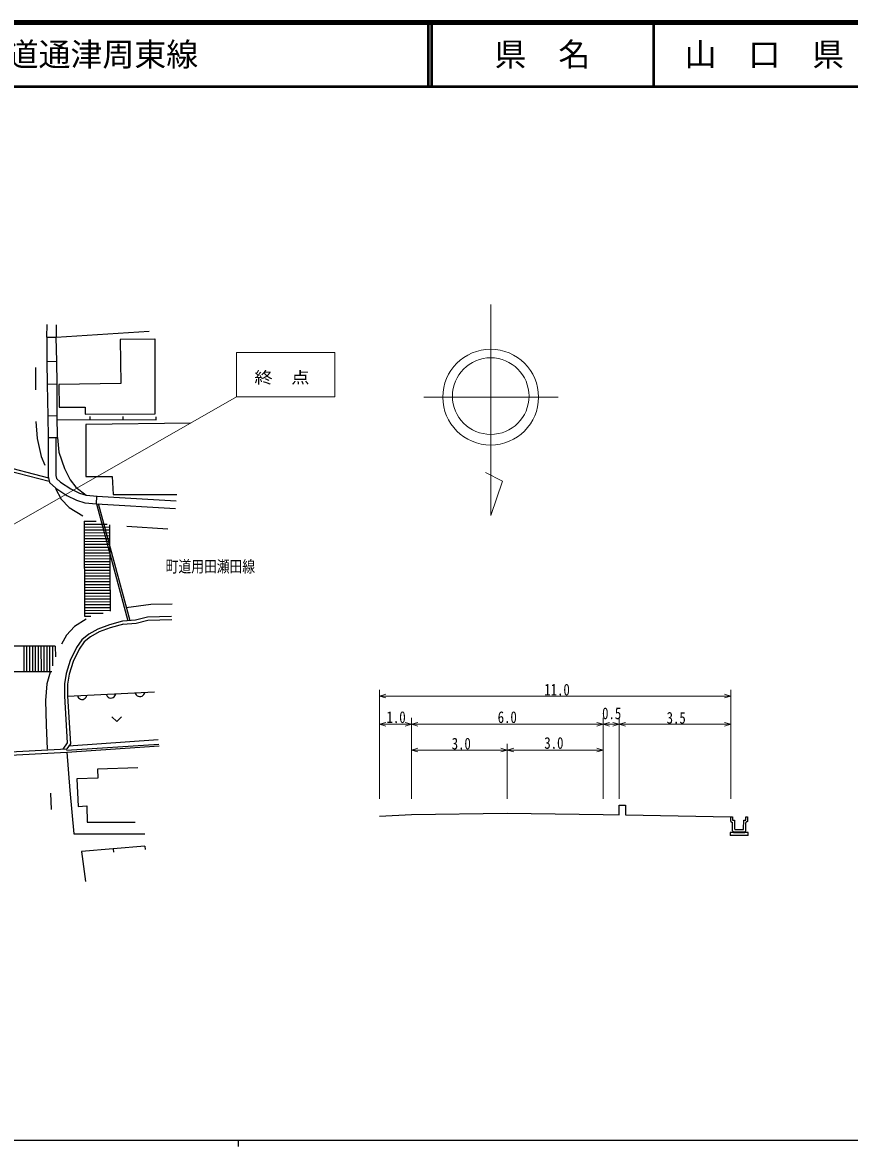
# Model space of a CAD drawing. Units: millimetres, scale not verified, with parts at other scales. Extents: x 40000 to 680000, y 20000 to 380000.
# Drawn here: x 234219 to 363711, y 204000 to 380000 of the extents above; entities that cross this region are included whole.
import ezdxf
from ezdxf.enums import TextEntityAlignment as Align

# ---------------------------------------------------------------- set-up
doc = ezdxf.new("R2010")
doc.units = ezdxf.units.MM
doc.header["$LTSCALE"] = 1000
for name, color, linetype, lineweight in [('M-BGD', 7, 'Continuous', 25), ('M-BGD-HTXT', 7, 'Continuous', 13), ('M-STR-HTXT', 7, 'Continuous', 13), ('M-STR-STRC', 7, 'Continuous', 25), ('M-TTL', 2, 'Continuous', 140), ('M-TTL-BAND', 7, 'Continuous', 25), ('M-TTL-LINE', 7, 'Continuous', 50)]:
    doc.layers.add(name, color=color, linetype=linetype, lineweight=lineweight)
doc.layers.add('M-BMK-HTXT', color=7, linetype='Continuous')
doc.layers.add('M-TTL-TXT', color=7, linetype='Continuous')
doc.styles.add('ＭＳ ゴシック', font='')
doc.styles.get('ＭＳ ゴシック').set_extended_font_data('MS Gothic')

msp = doc.modelspace()

# ---------------------------------------------------------------- linework, layer by layer
at = {"layer": 'M-BGD'}
for p, q in [((238046, 330746), (238064, 332693)), ((239479, 332639), (239515, 330746)), ((239515, 330746), (254054, 331685)), ((238046, 330746), (238010, 326871)), ((238046, 330746), (239515, 330746)), ((239588, 326896), (239515, 330746)), ((254932, 330408), (249491, 330353)), ((249491, 330353), (249600, 323497)), ((254987, 318709), (254987, 330462)), ((236269, 326000), (236269, 322464)), ((239588, 326896), (238010, 326871)), ((238010, 326871), (238064, 323389)), ((239642, 323413), (239588, 326896)), ((238064, 323389), (239642, 323413)), ((238064, 323389), (238173, 318383)), ((239643, 318406), (239642, 323413)), ((249600, 323497), (239914, 323334)), ((239914, 323334), (239969, 319743)), ((239969, 319743), (244050, 319743)), ((244050, 319743), (244050, 318655)), ((244050, 318655), (254987, 318709)), ((239643, 318406), (238173, 318383)), ((238173, 318383), (238228, 315009)), ((239697, 315033), (239643, 318406)), ((239652, 317812), (239654, 318312)), ((239652, 317812), (255130, 317774)), ((244156, 317048), (244118, 308903)), ((260559, 317239), (244156, 317048)), ((244812, 317800), (244813, 318300)), ((249971, 317787), (249972, 318287)), ((255130, 317774), (255131, 318274)), ((238228, 315009), (239697, 315033)), ((238228, 315009), (238229, 308903)), ((239428, 315009), (239429, 309045)), ((239697, 315033), (239912, 312727)), ((225379, 311556), (238409, 308154)), ((225506, 312040), (238277, 308705)), ((239912, 312727), (240791, 310165)), ((240791, 310165), (241709, 308406)), ((238229, 308903), (238459, 307947)), ((239429, 309045), (239537, 308595)), ((239537, 308595), (240180, 308027)), ((240180, 308027), (241769, 307003)), ((241709, 308406), (242588, 307259)), ((244118, 308903), (248285, 308903)), ((248285, 308903), (248400, 306074)), ((238459, 307947), (239453, 307068)), ((239370, 307010), (240295, 305378)), ((239453, 307068), (241174, 305959)), ((241769, 307003), (243148, 306313)), ((242588, 307259), (244203, 305994)), ((243148, 306313), (244203, 305994)), ((240295, 305378), (241547, 304072)), ((241174, 305959), (242703, 305194)), ((242703, 305194), (243965, 304812)), ((243965, 304812), (245800, 304621)), ((244203, 305994), (245924, 305814)), ((245800, 304621), (245870, 305819)), ((245800, 304621), (250734, 286309)), ((245800, 304621), (258189, 303894)), ((245870, 305819), (258259, 305092)), ((246090, 304699), (251024, 286387)), ((248400, 306074), (258380, 306112)), ((243864, 301894), (245742, 301905)), ((243864, 301894), (243947, 287044)), ((243867, 301444), (247458, 301464)), ((243869, 300994), (247869, 301016)), ((247868, 301318), (247943, 287848)), ((243872, 300544), (247872, 300566)), ((243874, 300094), (247874, 300116)), ((243877, 299644), (247877, 299666)), ((243879, 299194), (247879, 299216)), ((243882, 298744), (247882, 298767)), ((243885, 298294), (247884, 298317)), ((243887, 297844), (247887, 297867)), ((243890, 297394), (247889, 297417)), ((243892, 296944), (247892, 296967)), ((243895, 296494), (247894, 296517)), ((243897, 296044), (247897, 296067)), ((243900, 295594), (247899, 295617)), ((243902, 295144), (247902, 295167)), ((243905, 294694), (247904, 294717)), ((243907, 294244), (247907, 294267)), ((243910, 293794), (247909, 293817)), ((243912, 293344), (247912, 293367)), ((243915, 292894), (247915, 292917)), ((243917, 292444), (247917, 292467)), ((243920, 291994), (247920, 292017)), ((243922, 291544), (247922, 291567)), ((243925, 291094), (247925, 291117)), ((243927, 290644), (247927, 290667)), ((243930, 290194), (247930, 290217)), ((243932, 289744), (247932, 289767)), ((243935, 289294), (247935, 289317)), ((243937, 288844), (247937, 288867)), ((243940, 288394), (247940, 288417)), ((243942, 287944), (247942, 287967)), ((243945, 287494), (246847, 287511)), ((243947, 287044), (244896, 287050)), ((253781, 286888), (251917, 286399)), ((257571, 286980), (253781, 286888)), ((247822, 285696), (246019, 285024)), ((247974, 285219), (246229, 284568)), ((249900, 286246), (247822, 285696)), ((250028, 285763), (247974, 285219)), ((251917, 286399), (249900, 286246)), ((252000, 285904), (249938, 285748)), ((253852, 286389), (252000, 285904)), ((257583, 286480), (253852, 286389)), ((244583, 284229), (243513, 283343)), ((244866, 283814), (243884, 283001)), ((246019, 285024), (244583, 284229)), ((246229, 284568), (244866, 283814)), ((239362, 282337), (225068, 282310)), ((234412, 282328), (234420, 278328)), ((234862, 282329), (234870, 278329)), ((235312, 282330), (235320, 278330)), ((235762, 282330), (235770, 278330)), ((236212, 282331), (236220, 278331)), ((236662, 282332), (236670, 278332)), ((237112, 282333), (237120, 278333)), ((237562, 282334), (237570, 278334)), ((238012, 282335), (238020, 278335)), ((238462, 282336), (238470, 278336)), ((238912, 282336), (238918, 279260)), ((239362, 282337), (239365, 280695)), ((242658, 282121), (241680, 280104)), ((243090, 281867), (242146, 279919)), ((243513, 283343), (242658, 282121)), ((243884, 283001), (243090, 281867)), ((241680, 280104), (241038, 278056)), ((242146, 279919), (241527, 277943)), ((238818, 278336), (225558, 278311)), ((241038, 278056), (240794, 276437)), ((240794, 276437), (240794, 274511)), ((241527, 277943), (241294, 276399)), ((241294, 276399), (241294, 274526)), ((241294, 274526), (254877, 275184)), ((242809, 274599), (242877, 274422)), ((244256, 274489), (244307, 274672)), ((247336, 274819), (247405, 274642)), ((247405, 274642), (247502, 274496)), ((248701, 274554), (248783, 274709)), ((248783, 274709), (248835, 274891)), ((251864, 275038), (251933, 274861)), ((251933, 274861), (252030, 274716)), ((252030, 274716), (252187, 274573)), ((252187, 274573), (252341, 274490)), ((252941, 274519), (253086, 274617)), ((253086, 274617), (253229, 274774)), ((253229, 274774), (253311, 274928)), ((253311, 274928), (253362, 275111)), ((240794, 274511), (241222, 267208)), ((241294, 274526), (241731, 267060)), ((242877, 274422), (242974, 274277)), ((242974, 274277), (243131, 274134)), ((243131, 274134), (243286, 274052)), ((243286, 274052), (243468, 274001)), ((243468, 274001), (243708, 274012)), ((243708, 274012), (243885, 274081)), ((243885, 274081), (244030, 274178)), ((244030, 274178), (244173, 274335)), ((244173, 274335), (244256, 274489)), ((247502, 274496), (247659, 274354)), ((247659, 274354), (247813, 274271)), ((247813, 274271), (247996, 274220)), ((247996, 274220), (248236, 274232)), ((248236, 274232), (248413, 274300)), ((248413, 274300), (248558, 274397)), ((248558, 274397), (248701, 274554)), ((252341, 274490), (252524, 274439)), ((252524, 274439), (252764, 274451)), ((252764, 274451), (252941, 274519)), ((248219, 271262), (248969, 270542)), ((248969, 270542), (249719, 271262)), ((255486, 267658), (241448, 266666)), ((227208, 265523), (241161, 266268)), ((227235, 265023), (241155, 265767)), ((241222, 267208), (240520, 266234)), ((241135, 266066), (255582, 267014)), ((241155, 265767), (255601, 266715)), ((241155, 265767), (241622, 259738)), ((241731, 267060), (241161, 266268)), ((252290, 263297), (245990, 263067)), ((245990, 263067), (246013, 261688)), ((246013, 261688), (242748, 261550)), ((242748, 261550), (242932, 257250)), ((241622, 259738), (242242, 252955)), ((242932, 257250), (244289, 257319)), ((244289, 257319), (244335, 254767)), ((327631, 255929), (327631, 257429)), ((327631, 257429), (328631, 257429)), ((328631, 257429), (328631, 255929)), ((290131, 255717), (295131, 255967)), ((295131, 255967), (310131, 256192)), ((310131, 256192), (325131, 255967)), ((325131, 255967), (327631, 255929)), ((328631, 255929), (345131, 255599)), ((345131, 255599), (345381, 255599)), ((345131, 254899), (345131, 255599)), ((345381, 255599), (345406, 255124)), ((347456, 255124), (347481, 255599)), ((347481, 255599), (347731, 255599)), ((347731, 255599), (347731, 254899)), ((244335, 254767), (251854, 254790)), ((345131, 254899), (345381, 254755)), ((345381, 253424), (345381, 254755)), ((345406, 255124), (345681, 255124)), ((345681, 255124), (345728, 253724)), ((345831, 253624), (347031, 253624)), ((347134, 253724), (347181, 255124)), ((347181, 255124), (347456, 255124)), ((347731, 254899), (347481, 254755)), ((347481, 253424), (347481, 254755)), ((242242, 252955), (253371, 252978)), ((345531, 253174), (345031, 253174)), ((345031, 253174), (345031, 252674)), ((347831, 252674), (345031, 252674)), ((345381, 253424), (345531, 253274)), ((345531, 253274), (347331, 253274)), ((345531, 253274), (345531, 253174)), ((345531, 253174), (347331, 253174)), ((347331, 253274), (347481, 253424)), ((347331, 253174), (347331, 253274)), ((347831, 253174), (347331, 253174)), ((347831, 252674), (347831, 253174)), ((253394, 251003), (243484, 250199)), ((243484, 250199), (243524, 249700)), ((243484, 250199), (244082, 245485)), ((248439, 250601), (248479, 250103)), ((253394, 251003), (253435, 250505))]:
    msp.add_line(p, q, dxfattribs=at)
for centre, start, end in [((345828, 253724), 180, 271.90915), ((347034, 253724), 268.09085, 0)]:
    msp.add_arc(centre, 100, start, end, dxfattribs=at)
at = {"layer": 'M-BGD-HTXT'}
for p, q in [((307568, 335838), (307568, 302809)), ((318068, 321338), (297068, 321338)), ((309374, 308180), (306692, 309526)), ((307568, 302809), (309374, 308180))]:
    msp.add_line(p, q, dxfattribs=at)
for centre, radius in [((307526, 321338), 7500), ((307535, 321496), 6000)]:
    msp.add_circle(centre, radius, dxfattribs=at)
at = {"layer": 'M-STR-HTXT'}
for p, q in [((267719, 321369), (267719, 328318)), ((267719, 328318), (283113, 328318)), ((283113, 328318), (283113, 321369)), ((223938, 296336), (267719, 321369)), ((283113, 321369), (267719, 321369)), ((290131, 258438), (290131, 275526)), ((290131, 274526), (291131, 274806)), ((344131, 274806), (345131, 274526)), ((345131, 275526), (345131, 258438)), ((291131, 274246), (290131, 274526)), ((290131, 274526), (345131, 274526)), ((345131, 274526), (344131, 274246)), ((295131, 271116), (295131, 258438)), ((325131, 271116), (325131, 258438)), ((327631, 271116), (327631, 258438)), ((290131, 270116), (291131, 270396)), ((291131, 269836), (290131, 270116)), ((290131, 270116), (295131, 270116)), ((294131, 270396), (295131, 270116)), ((295131, 270116), (294131, 269836)), ((295131, 270116), (296131, 270396)), ((296131, 269836), (295131, 270116)), ((295131, 270116), (325131, 270116)), ((324131, 270396), (325131, 270116)), ((325131, 270116), (324131, 269836)), ((325131, 270116), (326131, 270396)), ((326131, 269836), (325131, 270116)), ((325131, 270116), (327631, 270116)), ((326631, 270396), (327631, 270116)), ((327631, 270116), (326631, 269836)), ((327631, 270116), (328631, 270396)), ((328631, 269836), (327631, 270116)), ((327631, 270116), (345131, 270116)), ((344131, 270396), (345131, 270116)), ((345131, 270116), (344131, 269836)), ((295131, 266076), (296131, 266356)), ((296131, 265796), (295131, 266076)), ((295131, 266076), (310131, 266076)), ((309131, 266356), (310131, 266076)), ((310131, 266076), (309131, 265796)), ((310131, 267076), (310131, 258438)), ((310131, 266076), (311131, 266356)), ((311131, 265796), (310131, 266076)), ((310131, 266076), (325131, 266076)), ((324131, 266356), (325131, 266076)), ((325131, 266076), (324131, 265796))]:
    msp.add_line(p, q, dxfattribs=at)
at = {"layer": 'M-STR-STRC'}
for p, q in [((236323, 317512), (236541, 314846)), ((236541, 314846), (237139, 312016)), ((237139, 312016), (237738, 310710)), ((241547, 304072), (243669, 302766)), ((250579, 301134), (257000, 300698)), ((254335, 288851), (250432, 288363)), ((257642, 288905), (254335, 288851)), ((242356, 285436), (241109, 284081)), ((244199, 286575), (242356, 285436)), ((241109, 284081), (240350, 282672)), ((238561, 278281), (238019, 276438)), ((238019, 276438), (237802, 273836)), ((237802, 273836), (237911, 270042)), ((237911, 270042), (238074, 266193)), ((238616, 259341), (238724, 256793))]:
    msp.add_line(p, q, dxfattribs=at)
at = {"layer": 'M-TTL'}
msp.add_line((680000, 380000), (40000, 380000), dxfattribs=at)
at = {"layer": 'M-TTL-BAND'}
for p, q in [((40000, 205000), (579000, 205000)), ((268000, 205000), (268000, 204000))]:
    msp.add_line(p, q, dxfattribs=at)
at = {"layer": 'M-TTL-LINE'}
for p, q in [((297750, 380000), (297750, 370000)), ((298250, 380000), (298250, 370000)), ((333000, 380000), (333000, 370000)), ((40000, 370000), (680000, 370000))]:
    msp.add_line(p, q, dxfattribs=at)

# ---------------------------------------------------------------- texts
at = {"layer": 'M-BMK-HTXT', "style": 'ＭＳ ゴシック', "width": 0.8}
msp.add_text('町道用田瀬田線', height=1833, dxfattribs=at).set_placement((256637, 293356), align=Align.BOTTOM_LEFT)
at = {"layer": 'M-STR-HTXT', "style": 'ＭＳ ゴシック'}
for s, width, p in [('終\u3000点', 1.15, (270534, 322952)), ('11.0', 0.8, (315925, 274075)), ('1.0', 0.8, (291225, 269764)), ('6.0', 0.8, (308625, 269764)), ('0.5', 0.8, (324975, 270364)), ('3.5', 0.8, (335075, 269664)), ('3.0', 0.8, (301425, 265624)), ('3.0', 0.8, (315925, 265724))]:
    msp.add_text(s, height=1833, dxfattribs=dict(at, width=width)).set_placement(p, align=Align.BOTTOM_LEFT)
at = {"layer": 'M-TTL-TXT', "style": 'ＭＳ ゴシック'}
msp.add_text('一般県道通津周東線', height=3666, dxfattribs=at).set_placement((216734, 375000), align=Align.MIDDLE_LEFT)
for s, p in [('県\u3000名', (315625, 375000)), ('山\u3000口\u3000県', (350375, 375000))]:
    msp.add_text(s, height=3666, dxfattribs=at).set_placement(p, align=Align.MIDDLE_CENTER)

doc.saveas('drawing.dxf')
